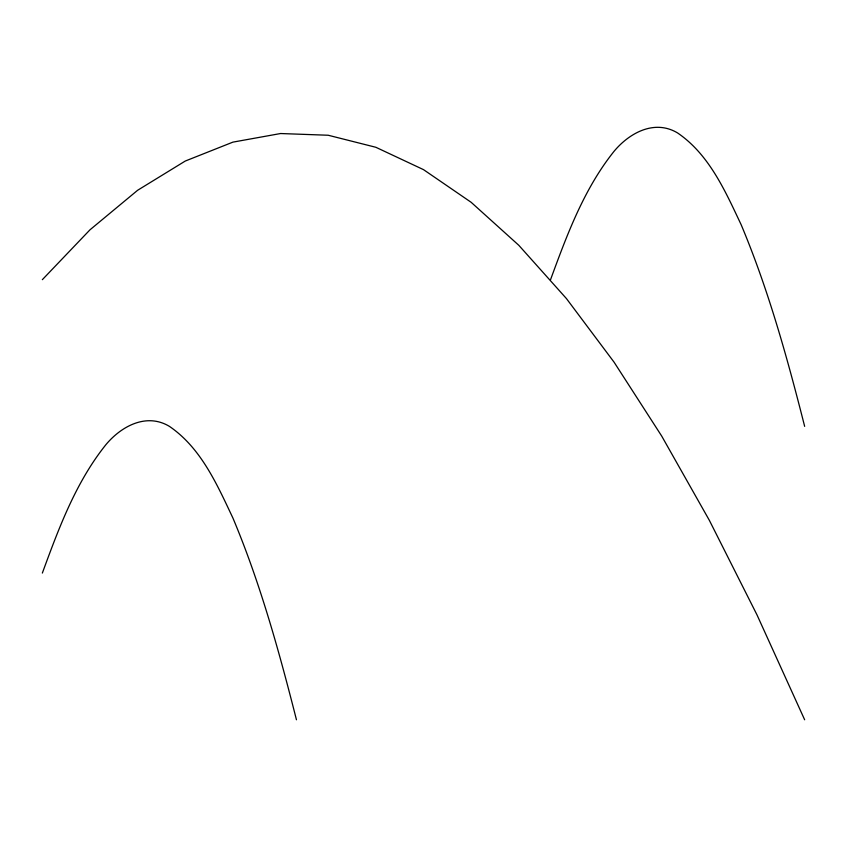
<?xml version="1.0" encoding="UTF-8"?>
<svg xmlns="http://www.w3.org/2000/svg" width="847" height="847" viewBox="0 0 847 847"><rect width="100%" height="100%" fill="white"/><g stroke="black" fill="none" stroke-linecap="round" stroke-linejoin="round"><path stroke-width="1.27" d="M42.35 573.07C58.792 528.263 75.711 482.367 105.875 444.707C121.248 426.242 146.415 412.542 169.4 426.359C201.067 447.968 217.065 484.548 232.925 518.057C260.294 583.17 279.108 651.428 296.45 719.77M550.55 279.669C566.992 234.863 583.911 188.955 614.075 151.295C629.448 132.831 654.615 119.131 677.6 132.958C709.267 154.556 725.265 191.147 741.125 224.646C768.494 289.769 787.308 358.016 804.65 426.369M42.35 279.669L89.994 229.802L137.638 190.268L185.281 161.036L232.925 142.127L280.569 133.53L328.213 135.245L375.856 147.283L423.5 169.633L471.144 202.295L518.788 245.281L566.431 298.567L614.075 362.177L661.719 436.11L709.363 520.344L757.006 614.901L804.65 719.77"/></g></svg>
